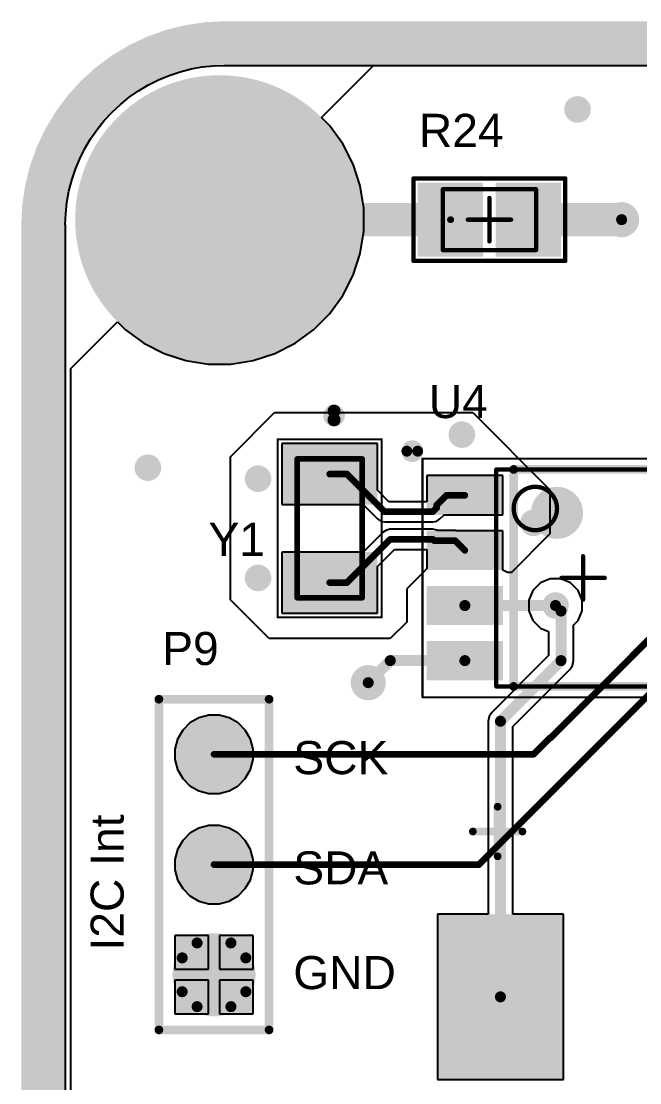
# Model space of a CAD drawing. Header units: millimetres. Extents: x -0.02 to 3.95, y -0.02 to 3.95.
# Drawn here: x -0.02 to 0.542, y 2.992 to 3.955 of the extents above; entities that cross this region are included whole.
import ezdxf

# ---------------------------------------------------------------- set-up
doc = ezdxf.new("R2010")
doc.units = ezdxf.units.MM
doc.header["$MEASUREMENT"] = 0
for name, color, linetype in [('BottomLayer', 5, 'Continuous'), ('BottomOverlay', 54, 'Continuous'), ('BottomPaste', 16, 'Continuous'), ('BottomSolder', 6, 'Continuous'), ('InternalPlane1', 76, 'Continuous'), ('InternalPlane2', 16, 'Continuous'), ('Mechanical13', 56, 'Continuous'), ('Mechanical15', 56, 'Continuous'), ('MultiLayer', 9, 'Continuous'), ('PadHoleLayer', 156, 'Continuous'), ('TopLayer', 1, 'Continuous'), ('TopOverlay', 2, 'Continuous'), ('TopPaste', 8, 'Continuous'), ('TopSolder', 216, 'Continuous'), ('ViaHoleLayer', 16, 'Continuous')]:
    doc.layers.add(name, color=color, linetype=linetype)
doc.styles.add('Arial', font='', dxfattribs={"height": 0.2})
doc.styles.get('Arial').set_extended_font_data('Arial')

# ---------------------------------------------------------------- blocks, each defined once
blk = doc.blocks.new('6_0805_N_44')
at = {"layer": 'TopLayer'}
for points in [[(-0.05905505, -0.02755895), (-0.05905505, 0.02755915), (-0.01181095, 0.02755915), (-0.01181095, -0.02755895)], [(0.01181105, -0.02755895), (0.01181105, 0.02755915), (0.05905515, 0.02755915), (0.05905515, -0.02755895)]]:
    blk.add_hatch(color=1, dxfattribs=at).paths.add_polyline_path(points)
at = {"layer": 'TopPaste'}
for points in [[(-0.05905505, -0.02755895), (-0.05905505, 0.02755915), (-0.01181095, 0.02755915), (-0.01181095, -0.02755895)], [(0.01181105, -0.02755895), (0.01181105, 0.02755915), (0.05905515, 0.02755915), (0.05905515, -0.02755895)]]:
    blk.add_hatch(color=8, dxfattribs=at).paths.add_polyline_path(points)
at = {"layer": 'TopSolder'}
for points in [[(-0.06505505, -0.03355895), (-0.06505505, 0.03355915), (-0.00581095, 0.03355915), (-0.00581095, -0.03355895)], [(0.00581105, -0.03355895), (0.00581105, 0.03355915), (0.06505515, 0.03355915), (0.06505515, -0.03355895)]]:
    blk.add_hatch(color=216, dxfattribs=at).paths.add_polyline_path(points)
at = {"layer": 'Mechanical13', "const_width": 0.003937}
for points in [[(-0.0423228, 0.0275592), (-0.0423228, -0.0275589)], [(0.0423229, 0.0275592), (-0.0423228, 0.0275592)], [(0.0423229, 0.0275592), (0.0423229, -0.0275589)], [(0.0423229, -0.0275589), (-0.0423228, -0.0275589)]]:
    blk.add_lwpolyline(points, dxfattribs=at)
at = {"layer": 'Mechanical13', "const_width": 0.0019685}
for points in [[(-0.043307, 0.0275592, 1), (-0.0413386, 0.0275592, 1)], [(-0.043307, 0.0275592, 1), (-0.0413386, 0.0275592, 1)], [(0.0413387, 0.0275592, 1), (0.0433071, 0.0275592, 1)], [(0.0413387, 0.0275592, 1), (0.0433071, 0.0275592, 1)], [(-0.043307, -0.0275589, 1), (-0.0413386, -0.0275589, 1)], [(-0.043307, -0.0275589, 1), (-0.0413386, -0.0275589, 1)], [(0.0413387, -0.0275589, 1), (0.0433071, -0.0275589, 1)], [(0.0413387, -0.0275589, 1), (0.0433071, -0.0275589, 1)]]:
    blk.add_lwpolyline(points, format="xyb", close=True, dxfattribs=at)
at = {"layer": 'Mechanical15', "const_width": 0.003937}
for points in [[(-0.0688976, 0.0374017), (-0.0688976, -0.0374014)], [(0.0688977, 0.0374017), (-0.0688976, 0.0374017)], [(0.0688977, 0.0374017), (0.0688977, -0.0374014)], [(1e-07, 0.0196852), (1e-07, -0.0196849)], [(0.0196851, 1e-07), (-0.019685, 1e-07)], [(0.0688977, -0.0374014), (-0.0688976, -0.0374014)]]:
    blk.add_lwpolyline(points, dxfattribs=at)
at = {"layer": 'Mechanical15', "const_width": 0.0019685}
for points in [[(-0.0698818, 0.0374017, 1), (-0.0679134, 0.0374017, 1)], [(-0.0698818, 0.0374017, 1), (-0.0679134, 0.0374017, 1)], [(0.0679135, 0.0374017, 1), (0.0698819, 0.0374017, 1)], [(0.0679135, 0.0374017, 1), (0.0698819, 0.0374017, 1)], [(-0.0009841, 0.0196852, 1), (0.0009843, 0.0196852, 1)], [(-0.0206692, 1e-07, 1), (-0.0187008, 1e-07, 1)], [(0.0187009, 1e-07, 1), (0.0206693, 1e-07, 1)], [(-0.0009841, -0.0196849, 1), (0.0009843, -0.0196849, 1)], [(-0.0698818, -0.0374014, 1), (-0.0679134, -0.0374014, 1)], [(-0.0698818, -0.0374014, 1), (-0.0679134, -0.0374014, 1)], [(0.0679135, -0.0374014, 1), (0.0698819, -0.0374014, 1)], [(0.0679135, -0.0374014, 1), (0.0698819, -0.0374014, 1)]]:
    blk.add_lwpolyline(points, format="xyb", close=True, dxfattribs=at)
blk = doc.blocks.new('SMTU2032_LF_B_52')
at = {"layer": 'BottomLayer'}
blk.add_hatch(color=5, dxfattribs=at).paths.add_polyline_path([(1.1062992, 0.06889765), (1.2086614, 0.06889765), (1.2086614, -0.06889765), (1.1062992, -0.06889765)])
at = {"layer": 'BottomPaste'}
blk.add_hatch(color=16, dxfattribs=at).paths.add_polyline_path([(1.1062992, 0.06889765), (1.2086614, 0.06889765), (1.2086614, -0.06889765), (1.1062992, -0.06889765)])
at = {"layer": 'BottomSolder'}
blk.add_hatch(color=6, dxfattribs=at).paths.add_polyline_path([(1.1002992, 0.07489765), (1.2146614, 0.07489765), (1.2146614, -0.07489765), (1.1002992, -0.07489765)])
at = {"layer": 'BottomOverlay', "const_width": 0.007}
for points in [[(1.16, -0.1275), (1.16, -0.1725)], [(1.1825, -0.15), (1.1375, -0.15)]]:
    blk.add_lwpolyline(points, dxfattribs=at)
at = {"layer": 'BottomOverlay', "const_width": 0.0035}
for points in [[(1.15825, -0.1275, 1), (1.16175, -0.1275, 1)], [(1.13575, -0.15, 1), (1.13925, -0.15, 1)], [(1.18075, -0.15, 1), (1.18425, -0.15, 1)], [(1.15825, -0.1725, 1), (1.16175, -0.1725, 1)]]:
    blk.add_lwpolyline(points, format="xyb", close=True, dxfattribs=at)
blk = doc.blocks.new('XTAL_ECS__327_9_34R_TR_59')
at = {"layer": 'TopLayer'}
for points in [[(-0.02755904999999999, -0.03740155), (-0.07086615, -0.03740155), (-0.07086615, 0.03740155), (-0.02755905000000001, 0.03740155)], [(0.07086615, -0.03740155), (0.02755905000000001, -0.03740155), (0.02755904999999999, 0.03740155), (0.07086615, 0.03740155)]]:
    blk.add_hatch(color=1, dxfattribs=at).paths.add_polyline_path(points)
at = {"layer": 'TopPaste'}
for points in [[(-0.02755904999999999, -0.03740155), (-0.07086615, -0.03740155), (-0.07086615, 0.03740155), (-0.02755905000000001, 0.03740155)], [(0.07086615, -0.03740155), (0.02755905000000001, -0.03740155), (0.02755904999999999, 0.03740155), (0.07086615, 0.03740155)]]:
    blk.add_hatch(color=8, dxfattribs=at).paths.add_polyline_path(points)
at = {"layer": 'TopSolder'}
for points in [[(-0.02155904999999999, -0.04340155), (-0.07686615, -0.04340155), (-0.07686615, 0.04340155), (-0.02155905000000001, 0.04340155)], [(0.07686615, -0.04340155), (0.02155905000000001, -0.04340155), (0.02155904999999999, 0.04340155), (0.07686615, 0.04340155)]]:
    blk.add_hatch(color=216, dxfattribs=at).paths.add_polyline_path(points)
at = {"layer": 'Mechanical13', "const_width": 0.005}
for points in [[(-0.0629921, -0.0295276), (-0.0629921, 0.0295276)], [(0.0629921, 0.0295276), (-0.0629921, 0.0295276)], [(0.0629921, -0.0295276), (0.0629921, 0.0295276)], [(0.0629921, -0.0295276), (-0.0629921, -0.0295276)]]:
    blk.add_lwpolyline(points, dxfattribs=at)
at = {"layer": 'Mechanical13'}
for points, const_width in [([(-0.0642421, 0.0295276, 1), (-0.0617421, 0.0295276, 1)], 0.0025), ([(-0.0642421, 0.0295276, 1), (-0.0617421, 0.0295276, 1)], 0.0025), ([(0.0617421, 0.0295276, 1), (0.0642421, 0.0295276, 1)], 0.0025), ([(0.0617421, 0.0295276, 1), (0.0642421, 0.0295276, 1)], 0.0025), ([(-0.0984252, 0.003937, 1), (-0.1062992, 0.003937, 1)], 0.011811), ([(-0.1092519, 0.003937, 1), (-0.1033465, 0.003937, 1)], 0.0059055), ([(-0.1013779, 0.003937, 1), (-0.0954725, 0.003937, 1)], 0.0059055), ([(-0.0642421, -0.0295276, 1), (-0.0617421, -0.0295276, 1)], 0.0025), ([(-0.0642421, -0.0295276, 1), (-0.0617421, -0.0295276, 1)], 0.0025), ([(0.0617421, -0.0295276, 1), (0.0642421, -0.0295276, 1)], 0.0025), ([(0.0617421, -0.0295276, 1), (0.0642421, -0.0295276, 1)], 0.0025)]:
    blk.add_lwpolyline(points, format="xyb", close=True, dxfattribs=dict(at, const_width=const_width))
at = {"layer": 'Mechanical15', "const_width": 0.0019685}
for points in [[(0.0807087, 0.0472441), (-0.0807087, 0.0472441)], [(-0.0807087, -0.0472441), (-0.0807087, 0.0472441)], [(0.0807087, -0.0472441), (0.0807087, 0.0472441)], [(0.0807087, -0.0472441), (-0.0807087, -0.0472441)]]:
    blk.add_lwpolyline(points, dxfattribs=at)
at = {"layer": 'Mechanical15', "const_width": 0.0009842}
for points in [[(-0.0812008, 0.0472441, 1), (-0.0802166, 0.0472441, 1)], [(-0.0812008, 0.0472441, 1), (-0.0802166, 0.0472441, 1)], [(0.0802166, 0.0472441, 1), (0.0812008, 0.0472441, 1)], [(0.0802166, 0.0472441, 1), (0.0812008, 0.0472441, 1)], [(-0.0812008, -0.0472441, 1), (-0.0802166, -0.0472441, 1)], [(-0.0812008, -0.0472441, 1), (-0.0802166, -0.0472441, 1)], [(0.0802166, -0.0472441, 1), (0.0812008, -0.0472441, 1)], [(0.0802166, -0.0472441, 1), (0.0812008, -0.0472441, 1)]]:
    blk.add_lwpolyline(points, format="xyb", close=True, dxfattribs=at)
at = {"layer": 'TopOverlay'}
for points, const_width in [([(-0.0984252, 0.003937, 1), (-0.1062992, 0.003937, 1)], 0.011811), ([(-0.1092519, 0.003937, 1), (-0.1033465, 0.003937, 1)], 0.0059055), ([(-0.1013779, 0.003937, 1), (-0.0954725, 0.003937, 1)], 0.0059055)]:
    blk.add_lwpolyline(points, format="xyb", close=True, dxfattribs=dict(at, const_width=const_width))
blk = doc.blocks.new('DS1338Z_33__63')
at = {"layer": 'TopLayer'}
for points in [[(-0.1358268, 0.063189), (-0.1358268, 0.086811), (-0.0787402, 0.086811), (-0.0787402, 0.063189)], [(0.0787401, 0.063189), (0.0787401, 0.086811), (0.1358267, 0.086811), (0.1358267, 0.063189)], [(-0.1358268, 0.013189), (-0.1358268, 0.036811), (-0.0787402, 0.036811), (-0.0787402, 0.013189)], [(0.0787401, 0.013189), (0.0787401, 0.036811), (0.1358267, 0.036811), (0.1358267, 0.013189)], [(-0.1358268, -0.036811), (-0.1358268, -0.013189), (-0.0787402, -0.013189), (-0.0787402, -0.036811)], [(0.0787401, -0.036811), (0.0787401, -0.013189), (0.1358267, -0.013189), (0.1358267, -0.036811)], [(-0.1358268, -0.086811), (-0.1358268, -0.063189), (-0.0787402, -0.063189), (-0.0787402, -0.086811)], [(0.0787401, -0.086811), (0.0787401, -0.063189), (0.1358267, -0.063189), (0.1358267, -0.086811)]]:
    blk.add_hatch(color=1, dxfattribs=at).paths.add_polyline_path(points)
at = {"layer": 'TopPaste'}
for points in [[(-0.1358268, 0.063189), (-0.1358268, 0.086811), (-0.0787402, 0.086811), (-0.0787402, 0.063189)], [(0.0787401, 0.063189), (0.0787401, 0.086811), (0.1358267, 0.086811), (0.1358267, 0.063189)], [(-0.1358268, 0.013189), (-0.1358268, 0.036811), (-0.0787402, 0.036811), (-0.0787402, 0.013189)], [(0.0787401, 0.013189), (0.0787401, 0.036811), (0.1358267, 0.036811), (0.1358267, 0.013189)], [(-0.1358268, -0.036811), (-0.1358268, -0.013189), (-0.0787402, -0.013189), (-0.0787402, -0.036811)], [(0.0787401, -0.036811), (0.0787401, -0.013189), (0.1358267, -0.013189), (0.1358267, -0.036811)], [(-0.1358268, -0.086811), (-0.1358268, -0.063189), (-0.0787402, -0.063189), (-0.0787402, -0.086811)], [(0.0787401, -0.086811), (0.0787401, -0.063189), (0.1358267, -0.063189), (0.1358267, -0.086811)]]:
    blk.add_hatch(color=8, dxfattribs=at).paths.add_polyline_path(points)
at = {"layer": 'TopSolder'}
for points in [[(-0.1418268, 0.057189), (-0.1418268, 0.092811), (-0.0727402, 0.092811), (-0.0727402, 0.057189)], [(0.0727401, 0.057189), (0.0727401, 0.092811), (0.1418267, 0.092811), (0.1418267, 0.057189)], [(-0.1418268, 0.007189000000000003), (-0.1418268, 0.042811), (-0.0727402, 0.042811), (-0.0727402, 0.007188999999999997)], [(0.0727401, 0.007189000000000003), (0.0727401, 0.042811), (0.1418267, 0.042811), (0.1418267, 0.007188999999999997)], [(-0.1418268, -0.042811), (-0.1418268, -0.007188999999999997), (-0.0727402, -0.007189000000000003), (-0.0727402, -0.042811)], [(0.0727401, -0.042811), (0.0727401, -0.007188999999999997), (0.1418267, -0.007189000000000003), (0.1418267, -0.042811)], [(-0.1418268, -0.092811), (-0.1418268, -0.057189), (-0.0727402, -0.057189), (-0.0727402, -0.092811)], [(0.0727401, -0.092811), (0.0727401, -0.057189), (0.1418267, -0.057189), (0.1418267, -0.092811)]]:
    blk.add_hatch(color=216, dxfattribs=at).paths.add_polyline_path(points)
at = {"layer": 'Mechanical13', "const_width": 0.003937}
for points in [[(-0.0787402, 0.0984252), (0.0787401, 0.0984252)], [(-0.0787402, -0.0984252), (-0.0787402, 0.0984252)], [(0.0787401, -0.0984252), (0.0787401, 0.0984252)], [(-0.0787402, -0.0984252), (0.0787401, -0.0984252)]]:
    blk.add_lwpolyline(points, dxfattribs=at)
at = {"layer": 'Mechanical13'}
for points, const_width in [([(-0.0797244, 0.0984252, 1), (-0.077756, 0.0984252, 1)], 0.0019685), ([(-0.0797244, 0.0984252, 1), (-0.077756, 0.0984252, 1)], 0.0019685), ([(0.0777559, 0.0984252, 1), (0.0797243, 0.0984252, 1)], 0.0019685), ([(0.0777559, 0.0984252, 1), (0.0797243, 0.0984252, 1)], 0.0019685), ([(-0.0236221, 0.0629921, 1), (-0.0629921, 0.0629921, 1)], 0.003937), ([(-0.0639763, 0.0629921, 1), (-0.0620079, 0.0629921, 1)], 0.0019685), ([(-0.0246063, 0.0629921, 1), (-0.0226379, 0.0629921, 1)], 0.0019685), ([(-0.0797244, -0.0984252, 1), (-0.077756, -0.0984252, 1)], 0.0019685), ([(-0.0797244, -0.0984252, 1), (-0.077756, -0.0984252, 1)], 0.0019685), ([(0.0777559, -0.0984252, 1), (0.0797243, -0.0984252, 1)], 0.0019685), ([(0.0777559, -0.0984252, 1), (0.0797243, -0.0984252, 1)], 0.0019685)]:
    blk.add_lwpolyline(points, format="xyb", close=True, dxfattribs=dict(at, const_width=const_width))
at = {"layer": 'Mechanical15'}
for points, const_width in [([(-0.1456693, 0.1082677), (0.1456693, 0.1082677)], 0.0019685), ([(-0.1456693, -0.1082677), (-0.1456693, 0.1082677)], 0.0019685), ([(0.1456693, -0.1082677), (0.1456693, 0.1082677)], 0.0019685), ([(0, -0.019685), (0, 0.019685)], 0.003937), ([(-0.0196851, 0), (0.019685, 0)], 0.003937), ([(-0.1456693, -0.1082677), (0.1456693, -0.1082677)], 0.0019685)]:
    blk.add_lwpolyline(points, dxfattribs=dict(at, const_width=const_width))
for points, const_width in [([(-0.1461614, 0.1082677, 1), (-0.1451772, 0.1082677, 1)], 0.0009842), ([(-0.1461614, 0.1082677, 1), (-0.1451772, 0.1082677, 1)], 0.0009842), ([(0.1451772, 0.1082677, 1), (0.1461614, 0.1082677, 1)], 0.0009842), ([(0.1451772, 0.1082677, 1), (0.1461614, 0.1082677, 1)], 0.0009842), ([(-0.0009842, 0.019685, 1), (0.0009842, 0.019685, 1)], 0.0019685), ([(-0.0206693, 0, 1), (-0.0187009, 0, 1)], 0.0019685), ([(0.0187008, 0, 1), (0.0206692, 0, 1)], 0.0019685), ([(-0.0009842, -0.019685, 1), (0.0009842, -0.019685, 1)], 0.0019685), ([(-0.1461614, -0.1082677, 1), (-0.1451772, -0.1082677, 1)], 0.0009842), ([(-0.1461614, -0.1082677, 1), (-0.1451772, -0.1082677, 1)], 0.0009842), ([(0.1451772, -0.1082677, 1), (0.1461614, -0.1082677, 1)], 0.0009842), ([(0.1451772, -0.1082677, 1), (0.1461614, -0.1082677, 1)], 0.0009842)]:
    blk.add_lwpolyline(points, format="xyb", close=True, dxfattribs=dict(at, const_width=const_width))
at = {"layer": 'TopOverlay'}
for points, const_width in [([(-0.1500787, 0.115, 1), (-0.1599213, 0.115, 1)], 0.0098425), ([(-0.1623819, 0.115, 1), (-0.1574607, 0.115, 1)], 0.0049212), ([(-0.1525393, 0.115, 1), (-0.1476181, 0.115, 1)], 0.0049212), ([(-0.0649607, 0.0984252, 1), (-0.0610237, 0.0984252, 1)], 0.003937), ([(-0.0649607, 0.0984252, 1), (-0.0610237, 0.0984252, 1)], 0.003937), ([(0.0610236, 0.0984252, 1), (0.0649606, 0.0984252, 1)], 0.003937), ([(0.0610236, 0.0984252, 1), (0.0649606, 0.0984252, 1)], 0.003937), ([(-0.0118111, 0.0590551, 1), (-0.0354331, 0.0590551, 1)], 0.023622), ([(-0.0413386, 0.0590551, 1), (-0.0295276, 0.0590551, 1)], 0.011811), ([(-0.0177166, 0.0590551, 1), (-0.0059056, 0.0590551, 1)], 0.011811), ([(-0.0649607, -0.0984252, 1), (-0.0610237, -0.0984252, 1)], 0.003937), ([(-0.0649607, -0.0984252, 1), (-0.0610237, -0.0984252, 1)], 0.003937), ([(0.0610236, -0.0984252, 1), (0.0649606, -0.0984252, 1)], 0.003937), ([(0.0610236, -0.0984252, 1), (0.0649606, -0.0984252, 1)], 0.003937)]:
    blk.add_lwpolyline(points, format="xyb", close=True, dxfattribs=dict(at, const_width=const_width))
at = {"layer": 'TopOverlay', "const_width": 0.007874}
for points in [[(-0.0629922, 0.0984252), (0.0629921, 0.0984252)], [(-0.0629922, -0.0984252), (-0.0629922, 0.0984252)], [(0.0629921, -0.0984252), (0.0629921, 0.0984252)], [(-0.0629922, -0.0984252), (0.0629921, -0.0984252)]]:
    blk.add_lwpolyline(points, dxfattribs=at)
blk = doc.blocks.new('HDR1X3_81')
at = {"layer": 'BottomLayer'}
blk.add_hatch(color=5, dxfattribs=at).paths.add_polyline_path([(-0.02952755, 0.02952755), (0.02952755, 0.02952755), (0.02952755, -0.02952755), (-0.02952755, -0.02952755)])
h = blk.add_hatch(color=5, dxfattribs=at)
edge = h.paths.add_edge_path()
edge.add_arc((0.1, 0), 0.0295275, 0, 360)
h = blk.add_hatch(color=5, dxfattribs=at)
edge = h.paths.add_edge_path()
edge.add_arc((0.2, 0), 0.0295275, 0, 360)
at = {"layer": 'BottomSolder'}
blk.add_hatch(color=6, dxfattribs=at).paths.add_polyline_path([(-0.03552755, 0.03552755), (0.03552755, 0.03552755), (0.03552755, -0.03552755), (-0.03552755, -0.03552755)])
h = blk.add_hatch(color=6, dxfattribs=at)
edge = h.paths.add_edge_path()
edge.add_arc((0.1, 0), 0.0355275, 0, 360)
h = blk.add_hatch(color=6, dxfattribs=at)
edge = h.paths.add_edge_path()
edge.add_arc((0.2, 0), 0.0355275, 0, 360)
at = {"layer": 'InternalPlane1'}
h = blk.add_hatch(color=76, dxfattribs=at)
edge = h.paths.add_edge_path()
edge.add_arc((0.1, 0), 0.0237165, 0, 360)
h = blk.add_hatch(color=76, dxfattribs=at)
edge = h.paths.add_edge_path()
edge.add_arc((0.2, 0), 0.0237165, 0, 360)
at = {"layer": 'InternalPlane2'}
h = blk.add_hatch(color=16, dxfattribs=at)
edge = h.paths.add_edge_path()
edge.add_arc((0, 0), 0.0237165, 0, 360)
h = blk.add_hatch(color=16, dxfattribs=at)
edge = h.paths.add_edge_path()
edge.add_arc((0.1, 0), 0.0237165, 0, 360)
h = blk.add_hatch(color=16, dxfattribs=at)
edge = h.paths.add_edge_path()
edge.add_arc((0.2, 0), 0.0237165, 0, 360)
at = {"layer": 'MultiLayer'}
blk.add_hatch(color=9, dxfattribs=at).paths.add_polyline_path([(-0.02952755, 0.02952755), (0.02952755, 0.02952755), (0.02952755, -0.02952755), (-0.02952755, -0.02952755)])
h = blk.add_hatch(color=9, dxfattribs=at)
edge = h.paths.add_edge_path()
edge.add_arc((0.1, 0), 0.0295275, 0, 360)
h = blk.add_hatch(color=9, dxfattribs=at)
edge = h.paths.add_edge_path()
edge.add_arc((0.2, 0), 0.0295275, 0, 360)
at = {"layer": 'PadHoleLayer'}
h = blk.add_hatch(color=156, dxfattribs=at)
edge = h.paths.add_edge_path()
edge.add_arc((0, 0), 0.0177165, 0, 360)
h = blk.add_hatch(color=156, dxfattribs=at)
edge = h.paths.add_edge_path()
edge.add_arc((0.1, 0), 0.0177165, 0, 360)
h = blk.add_hatch(color=156, dxfattribs=at)
edge = h.paths.add_edge_path()
edge.add_arc((0.2, 0), 0.0177165, 0, 360)
at = {"layer": 'TopLayer'}
blk.add_hatch(color=1, dxfattribs=at).paths.add_polyline_path([(-0.02952755, 0.02952755), (0.02952755, 0.02952755), (0.02952755, -0.02952755), (-0.02952755, -0.02952755)])
h = blk.add_hatch(color=1, dxfattribs=at)
edge = h.paths.add_edge_path()
edge.add_arc((0.1, 0), 0.0295275, 0, 360)
h = blk.add_hatch(color=1, dxfattribs=at)
edge = h.paths.add_edge_path()
edge.add_arc((0.2, 0), 0.0295275, 0, 360)
at = {"layer": 'TopSolder'}
blk.add_hatch(color=216, dxfattribs=at).paths.add_polyline_path([(-0.03552755, 0.03552755), (0.03552755, 0.03552755), (0.03552755, -0.03552755), (-0.03552755, -0.03552755)])
h = blk.add_hatch(color=216, dxfattribs=at)
edge = h.paths.add_edge_path()
edge.add_arc((0.1, 0), 0.0355275, 0, 360)
h = blk.add_hatch(color=216, dxfattribs=at)
edge = h.paths.add_edge_path()
edge.add_arc((0.2, 0), 0.0355275, 0, 360)
at = {"layer": 'InternalPlane1', "const_width": 0.01}
for points in [[(-0.0153595, 0.028887, -0.2493280028431808), (0.0153595, 0.028887)], [(-0.028887, -0.0153595, -0.2493280028431807), (-0.028887, 0.0153595)], [(0.028887, 0.0153595, -0.2493280028431806), (0.028887, -0.0153595)], [(0.0153595, -0.028887, -0.2493280028431806), (-0.0153595, -0.028887)]]:
    blk.add_lwpolyline(points, format="xyb", dxfattribs=at)
at = {"layer": 'InternalPlane1', "const_width": 0.005}
for points in [[(-0.0178595, 0.028887, 1), (-0.0128595, 0.028887, 1)], [(0.0128595, 0.028887, 1), (0.0178595, 0.028887, 1)], [(-0.031387, 0.0153595, 1), (-0.026387, 0.0153595, 1)], [(0.026387, 0.0153595, 1), (0.031387, 0.0153595, 1)], [(-0.031387, -0.0153595, 1), (-0.026387, -0.0153595, 1)], [(0.026387, -0.0153595, 1), (0.031387, -0.0153595, 1)], [(-0.0178595, -0.028887, 1), (-0.0128595, -0.028887, 1)], [(0.0128595, -0.028887, 1), (0.0178595, -0.028887, 1)]]:
    blk.add_lwpolyline(points, format="xyb", close=True, dxfattribs=at)
at = {"layer": 'TopOverlay', "const_width": 0.007874}
for points in [[(-0.05, 0.05), (0.25, 0.05)], [(-0.05, 0.05), (-0.05, -0.05)], [(0.25, 0.05), (0.25, -0.05)], [(-0.05, -0.05), (0.25, -0.05)]]:
    blk.add_lwpolyline(points, dxfattribs=at)
at = {"layer": 'TopOverlay', "const_width": 0.003937}
for points in [[(-0.0519685, 0.05, 1), (-0.0480315, 0.05, 1)], [(-0.0519685, 0.05, 1), (-0.0480315, 0.05, 1)], [(0.2480315, 0.05, 1), (0.2519685, 0.05, 1)], [(0.2480315, 0.05, 1), (0.2519685, 0.05, 1)], [(-0.0519685, -0.05, 1), (-0.0480315, -0.05, 1)], [(-0.0519685, -0.05, 1), (-0.0480315, -0.05, 1)], [(0.2480315, -0.05, 1), (0.2519685, -0.05, 1)], [(0.2480315, -0.05, 1), (0.2519685, -0.05, 1)]]:
    blk.add_lwpolyline(points, format="xyb", close=True, dxfattribs=at)

msp = doc.modelspace()

# ---------------------------------------------------------------- hatches: boundary and pattern name
at = {"layer": 'BottomLayer'}
h = msp.add_hatch(color=5, dxfattribs=at)
edge = h.paths.add_edge_path()
edge.add_arc((0.16, 3.775), 0.125, 0, 360)
h = msp.add_hatch(color=5, dxfattribs=at)
edge = h.paths.add_edge_path()
edge.add_arc((0.485, 3.875), 0.0121025, 0, 360)
h = msp.add_hatch(color=5, dxfattribs=at)
edge = h.paths.add_edge_path()
edge.add_arc((0.525, 3.775), 0.016, 0, 360)
h = msp.add_hatch(color=5, dxfattribs=at)
edge = h.paths.add_edge_path()
edge.add_arc((0.38, 3.58), 0.0121025, 0, 360)
h = msp.add_hatch(color=5, dxfattribs=at)
edge = h.paths.add_edge_path()
edge.add_arc((0.095, 3.55), 0.0121025, 0, 360)
h = msp.add_hatch(color=5, dxfattribs=at)
edge = h.paths.add_edge_path()
edge.add_arc((0.195, 3.54), 0.0121025, 0, 360)
h = msp.add_hatch(color=5, dxfattribs=at)
edge = h.paths.add_edge_path()
edge.add_arc((0.445, 3.5), 0.0121025, 0, 360)
h = msp.add_hatch(color=5, dxfattribs=at)
edge = h.paths.add_edge_path()
edge.add_arc((0.195, 3.45), 0.0121025, 0, 360)
h = msp.add_hatch(color=5, dxfattribs=at)
edge = h.paths.add_edge_path()
edge.add_arc((0.465, 3.425), 0.0121025, 0, 360)
h = msp.add_hatch(color=5, dxfattribs=at)
edge = h.paths.add_edge_path()
edge.add_arc((0.295, 3.355), 0.016, 0, 360)
at = {"layer": 'BottomSolder'}
h = msp.add_hatch(color=6, dxfattribs=at)
edge = h.paths.add_edge_path()
edge.add_arc((0.16, 3.775), 0.131, 0, 360)
at = {"layer": 'InternalPlane1'}
h = msp.add_hatch(color=76, dxfattribs=at)
edge = h.paths.add_edge_path()
edge.add_arc((0.16, 3.775), 0.0685, 0, 360)
h = msp.add_hatch(color=76, dxfattribs=at)
edge = h.paths.add_edge_path()
edge.add_arc((0.465, 3.425), 0.0121023, 0, 360)
at = {"layer": 'InternalPlane2'}
h = msp.add_hatch(color=16, dxfattribs=at)
edge = h.paths.add_edge_path()
edge.add_arc((0.485, 3.875), 0.0121023, 0, 360)
h = msp.add_hatch(color=16, dxfattribs=at)
edge = h.paths.add_edge_path()
edge.add_arc((0.16, 3.775), 0.0685, 0, 360)
h = msp.add_hatch(color=16, dxfattribs=at)
edge = h.paths.add_edge_path()
edge.add_arc((0.525, 3.775), 0.0158425, 0, 360)
h = msp.add_hatch(color=16, dxfattribs=at)
edge = h.paths.add_edge_path()
edge.add_arc((0.38, 3.58), 0.0121023, 0, 360)
h = msp.add_hatch(color=16, dxfattribs=at)
edge = h.paths.add_edge_path()
edge.add_arc((0.095, 3.55), 0.0121023, 0, 360)
h = msp.add_hatch(color=16, dxfattribs=at)
edge = h.paths.add_edge_path()
edge.add_arc((0.195, 3.54), 0.0121023, 0, 360)
h = msp.add_hatch(color=16, dxfattribs=at)
edge = h.paths.add_edge_path()
edge.add_arc((0.445, 3.5), 0.0121023, 0, 360)
h = msp.add_hatch(color=16, dxfattribs=at)
edge = h.paths.add_edge_path()
edge.add_arc((0.195, 3.45), 0.0121023, 0, 360)
h = msp.add_hatch(color=16, dxfattribs=at)
edge = h.paths.add_edge_path()
edge.add_arc((0.465, 3.425), 0.0121023, 0, 360)
h = msp.add_hatch(color=16, dxfattribs=at)
edge = h.paths.add_edge_path()
edge.add_arc((0.295, 3.355), 0.0158425, 0, 360)
at = {"layer": 'MultiLayer'}
h = msp.add_hatch(color=9, dxfattribs=at)
edge = h.paths.add_edge_path()
edge.add_arc((0.16, 3.775), 0.125, 0, 360)
at = {"layer": 'PadHoleLayer'}
h = msp.add_hatch(color=156, dxfattribs=at)
edge = h.paths.add_edge_path()
edge.add_arc((0.16, 3.775), 0.0625, 0, 360)
at = {"layer": 'TopLayer'}
h = msp.add_hatch(color=1, dxfattribs=at)
edge = h.paths.add_edge_path()
edge.add_arc((0.16, 3.775), 0.125, 0, 360)
h = msp.add_hatch(color=1, dxfattribs=at)
edge = h.paths.add_edge_path()
edge.add_arc((0.485, 3.875), 0.0121025, 0, 360)
h = msp.add_hatch(color=1, dxfattribs=at)
edge = h.paths.add_edge_path()
edge.add_arc((0.525, 3.775), 0.016, 0, 360)
h = msp.add_hatch(color=1, dxfattribs=at)
edge = h.paths.add_edge_path()
edge.add_arc((0.38, 3.58), 0.0121025, 0, 360)
h = msp.add_hatch(color=1, dxfattribs=at)
edge = h.paths.add_edge_path()
edge.add_arc((0.095, 3.55), 0.0121025, 0, 360)
h = msp.add_hatch(color=1, dxfattribs=at)
edge = h.paths.add_edge_path()
edge.add_arc((0.195, 3.54), 0.0121025, 0, 360)
h = msp.add_hatch(color=1, dxfattribs=at)
edge = h.paths.add_edge_path()
edge.add_arc((0.445, 3.5), 0.0121025, 0, 360)
h = msp.add_hatch(color=1, dxfattribs=at)
edge = h.paths.add_edge_path()
edge.add_arc((0.195, 3.45), 0.0121025, 0, 360)
h = msp.add_hatch(color=1, dxfattribs=at)
edge = h.paths.add_edge_path()
edge.add_arc((0.465, 3.425), 0.0121025, 0, 360)
h = msp.add_hatch(color=1, dxfattribs=at)
edge = h.paths.add_edge_path()
edge.add_arc((0.295, 3.355), 0.016, 0, 360)
at = {"layer": 'TopSolder'}
h = msp.add_hatch(color=216, dxfattribs=at)
edge = h.paths.add_edge_path()
edge.add_arc((0.16, 3.775), 0.131, 0, 360)
at = {"layer": 'ViaHoleLayer'}
h = msp.add_hatch(color=16, dxfattribs=at)
edge = h.paths.add_edge_path()
edge.add_arc((0.485, 3.875), 0.0061023, 0, 360)
h = msp.add_hatch(color=16, dxfattribs=at)
edge = h.paths.add_edge_path()
edge.add_arc((0.525, 3.775), 0.0098425, 0, 360)
h = msp.add_hatch(color=16, dxfattribs=at)
edge = h.paths.add_edge_path()
edge.add_arc((0.38, 3.58), 0.0061023, 0, 360)
h = msp.add_hatch(color=16, dxfattribs=at)
edge = h.paths.add_edge_path()
edge.add_arc((0.095, 3.55), 0.0061023, 0, 360)
h = msp.add_hatch(color=16, dxfattribs=at)
edge = h.paths.add_edge_path()
edge.add_arc((0.195, 3.54), 0.0061023, 0, 360)
h = msp.add_hatch(color=16, dxfattribs=at)
edge = h.paths.add_edge_path()
edge.add_arc((0.445, 3.5), 0.0061023, 0, 360)
h = msp.add_hatch(color=16, dxfattribs=at)
edge = h.paths.add_edge_path()
edge.add_arc((0.195, 3.45), 0.0061023, 0, 360)
h = msp.add_hatch(color=16, dxfattribs=at)
edge = h.paths.add_edge_path()
edge.add_arc((0.465, 3.425), 0.0061023, 0, 360)
h = msp.add_hatch(color=16, dxfattribs=at)
edge = h.paths.add_edge_path()
edge.add_arc((0.295, 3.355), 0.0098425, 0, 360)

# ---------------------------------------------------------------- linework, layer by layer
at = {"layer": 'BottomLayer'}
for p, q in [((0.252631, 3.867631), (0.3, 3.915)), ((0.3, 3.915), (3.6401464, 3.9148534)), ((0.2599212, 3.8603408), (0.252631, 3.867631)), ((0.2720413, 3.843659), (0.2599212, 3.8603408)), ((0.2814025, 3.8252866), (0.2720413, 3.843659)), ((0.2877744, 3.8056759), (0.2814025, 3.8252866)), ((0.291, 3.7853099), (0.2877744, 3.8056759)), ((0.291, 3.7646901), (0.291, 3.7853099)), ((0.2877744, 3.7443241), (0.291, 3.7646901)), ((0.2814025, 3.7247134), (0.2877744, 3.7443241)), ((0.2720413, 3.706341), (0.2814025, 3.7247134)), ((0.2599212, 3.6896592), (0.2720413, 3.706341)), ((0.2453408, 3.6750788), (0.2599212, 3.6896592)), ((0.025, 3.64), (0.067369, 3.682369)), ((0.067369, 3.682369), (0.0746592, 3.6750788)), ((0.0746592, 3.6750788), (0.091341, 3.6629587)), ((0.228659, 3.6629587), (0.2453408, 3.6750788)), ((0.091341, 3.6629587), (0.1097134, 3.6535975)), ((0.2102866, 3.6535975), (0.228659, 3.6629587)), ((0.1097134, 3.6535975), (0.1293241, 3.6472256)), ((0.1906759, 3.6472256), (0.2102866, 3.6535975)), ((0.025, 0.295), (0.025, 3.64)), ((0.1293241, 3.6472256), (0.1496901, 3.644)), ((0.1496901, 3.644), (0.1703099, 3.644)), ((0.1703099, 3.644), (0.1906759, 3.6472256)), ((0.4602057, 3.4491025), (0.451347, 3.4454331)), ((0.4697943, 3.4491025), (0.4602057, 3.4491025)), ((0.478653, 3.4454331), (0.4697943, 3.4491025)), ((0.4445669, 3.438653), (0.4408975, 3.4297943)), ((0.451347, 3.4454331), (0.4445669, 3.438653)), ((0.4854331, 3.438653), (0.478653, 3.4454331)), ((0.4891025, 3.4297943), (0.4854331, 3.438653)), ((0.4408975, 3.4297943), (0.4408975, 3.4202057)), ((0.4891025, 3.4202057), (0.4891025, 3.4297943)), ((0.4408975, 3.4202057), (0.4445669, 3.411347)), ((0.4854331, 3.411347), (0.4891025, 3.4202057)), ((0.4445669, 3.411347), (0.451347, 3.4045669)), ((0.4812155, 3.4071294), (0.4854331, 3.411347)), ((0.451347, 3.4045669), (0.4587845, 3.4014862)), ((0.4587845, 3.4014862), (0.4587845, 3.3796456)), ((0.4812155, 3.375), (0.4812155, 3.4071294)), ((0.4587845, 3.3796456), (0.4070694, 3.3279306)), ((0.4779306, 3.3670694), (0.4803618, 3.370708)), ((0.4803618, 3.370708), (0.4812155, 3.375)), ((0.4262155, 3.3153543), (0.4779303, 3.3670692)), ((0.4779303, 3.3670692), (0.4779306, 3.3670694)), ((0.1412869, 3.3231064), (0.1331856, 3.3184291)), ((0.1503227, 3.3255275), (0.1412869, 3.3231064)), ((0.1596773, 3.3255275), (0.1503227, 3.3255275)), ((0.1687131, 3.3231064), (0.1596773, 3.3255275)), ((0.1768144, 3.3184291), (0.1687131, 3.3231064)), ((0.4046382, 3.324292), (0.4037844, 3.32)), ((0.4070694, 3.3279306), (0.4046382, 3.324292)), ((0.1331856, 3.3184291), (0.1265709, 3.3118144)), ((0.1834291, 3.3118144), (0.1768144, 3.3184291)), ((0.4037844, 3.32), (0.4037845, 3.3199995)), ((0.4037845, 3.3199995), (0.4037845, 3.1448976)), ((0.4262155, 3.1448976), (0.4262155, 3.3153543)), ((0.1218936, 3.3037131), (0.1194725, 3.2946773)), ((0.1265709, 3.3118144), (0.1218936, 3.3037131)), ((0.1881064, 3.3037131), (0.1834291, 3.3118144)), ((0.1905275, 3.2946773), (0.1881064, 3.3037131)), ((0.1194725, 3.2946773), (0.1194725, 3.2853227)), ((0.1905275, 3.2853227), (0.1905275, 3.2946773)), ((0.1194725, 3.2853227), (0.1218936, 3.2762869)), ((0.1881064, 3.2762869), (0.1905275, 3.2853227)), ((0.1218936, 3.2762869), (0.1265709, 3.2681856)), ((0.1834291, 3.2681856), (0.1881064, 3.2762869)), ((0.1265709, 3.2681856), (0.1331856, 3.2615709)), ((0.1768144, 3.2615709), (0.1834291, 3.2681856)), ((0.1331856, 3.2615709), (0.1412869, 3.2568936)), ((0.1412869, 3.2568936), (0.1503227, 3.2544725)), ((0.1596773, 3.2544725), (0.1687131, 3.2568936)), ((0.1687131, 3.2568936), (0.1768144, 3.2615709)), ((0.1503227, 3.2544725), (0.1596773, 3.2544725)), ((0.1331856, 3.2184291), (0.1265709, 3.2118144)), ((0.1412869, 3.2231064), (0.1331856, 3.2184291)), ((0.1503227, 3.2255275), (0.1412869, 3.2231064)), ((0.1596773, 3.2255275), (0.1503227, 3.2255275)), ((0.1687131, 3.2231064), (0.1596773, 3.2255275)), ((0.1768144, 3.2184291), (0.1687131, 3.2231064)), ((0.1834291, 3.2118144), (0.1768144, 3.2184291)), ((0.1265709, 3.2118144), (0.1218936, 3.2037131)), ((0.1881064, 3.2037131), (0.1834291, 3.2118144)), ((0.1218936, 3.2037131), (0.1194725, 3.1946773)), ((0.1905275, 3.1946773), (0.1881064, 3.2037131)), ((0.1194725, 3.1946773), (0.1194725, 3.1853227)), ((0.1905275, 3.1853227), (0.1905275, 3.1946773)), ((0.1194725, 3.1853227), (0.1218936, 3.1762869)), ((0.1881064, 3.1762869), (0.1905275, 3.1853227)), ((0.1218936, 3.1762869), (0.1265709, 3.1681856)), ((0.1265709, 3.1681856), (0.1331856, 3.1615709)), ((0.1768144, 3.1615709), (0.1834291, 3.1681856)), ((0.1834291, 3.1681856), (0.1881064, 3.1762869)), ((0.1331856, 3.1615709), (0.1412869, 3.1568936)), ((0.1687131, 3.1568936), (0.1768144, 3.1615709)), ((0.1412869, 3.1568936), (0.1503227, 3.1544725)), ((0.1503227, 3.1544725), (0.1596773, 3.1544725)), ((0.1596773, 3.1544725), (0.1687131, 3.1568936)), ((0.4037845, 3.1448976), (0.3578189, 3.1448976)), ((0.3578189, 3.1448976), (0.3578189, 2.9951024)), ((0.4721811, 3.1448976), (0.4262155, 3.1448976)), ((0.4721811, 2.9951024), (0.4721811, 3.1448976)), ((0.15, 3.1255275), (0.1194725, 3.1255275)), ((0.1194725, 3.1255275), (0.1194725, 3.095)), ((0.15, 3.095), (0.15, 3.1255275)), ((0.1905275, 3.1255275), (0.16, 3.1255275)), ((0.16, 3.1255275), (0.16, 3.095)), ((0.1905275, 3.095), (0.1905275, 3.1255275)), ((0.1194725, 3.095), (0.15, 3.095)), ((0.16, 3.095), (0.1905275, 3.095)), ((0.15, 3.085), (0.1194725, 3.085)), ((0.1194725, 3.085), (0.1194725, 3.0544725)), ((0.15, 3.0544725), (0.15, 3.085)), ((0.1905275, 3.085), (0.16, 3.085)), ((0.16, 3.085), (0.16, 3.0544725)), ((0.1905275, 3.0544725), (0.1905275, 3.085)), ((0.1194725, 3.0544725), (0.15, 3.0544725)), ((0.16, 3.0544725), (0.1905275, 3.0544725)), ((0.3578189, 2.9951024), (0.4721811, 2.9951024))]:
    msp.add_line(p, q, dxfattribs=at)
at = {"layer": 'BottomLayer', "const_width": 0.01}
for points in [[(0.465, 3.425), (0.47, 3.42)], [(0.47, 3.375), (0.47, 3.42)], [(0.415, 3.32), (0.47, 3.375)], [(0.415, 3.07), (0.415, 3.32)]]:
    msp.add_lwpolyline(points, dxfattribs=at)
at = {"layer": 'BottomLayer', "const_width": 0.005}
for points in [[(0.4625, 3.425, 1), (0.4675, 3.425, 1)], [(0.4675, 3.42, 1), (0.4725, 3.42, 1)], [(0.4675, 3.42, 1), (0.4725, 3.42, 1)], [(0.4675, 3.375, 1), (0.4725, 3.375, 1)], [(0.4675, 3.375, 1), (0.4725, 3.375, 1)], [(0.4125, 3.32, 1), (0.4175, 3.32, 1)], [(0.4125, 3.32, 1), (0.4175, 3.32, 1)], [(0.4125, 3.07, 1), (0.4175, 3.07, 1)]]:
    msp.add_lwpolyline(points, format="xyb", close=True, dxfattribs=at)
at = {"layer": 'InternalPlane1'}
for p, q in [((0.1241511, 3.9091189), (0.1341798, 3.9116786)), ((0.1341798, 3.9116786), (0.1443655, 3.9135163)), ((0.1443655, 3.9135163), (0.1546564, 3.9146227)), ((0.1546564, 3.9146227), (0.1643354, 3.9149684)), ((0.1643354, 3.9149684), (0.165, 3.9149029)), ((0.165, 3.9149029), (3.7753604, 3.9149029)), ((0.0955128, 3.8972565), (0.1047682, 3.9018895)), ((0.1047682, 3.9018895), (0.1143305, 3.9058503)), ((0.1143305, 3.9058503), (0.1241511, 3.9091189)), ((0.0781096, 3.8860722), (0.0866115, 3.8919751)), ((0.0866115, 3.8919751), (0.0955128, 3.8972565)), ((0.0700505, 3.8795778), (0.0781096, 3.8860722)), ((0.0554224, 3.8649497), (0.0624752, 3.872525)), ((0.0624752, 3.872525), (0.0700505, 3.8795778)), ((0.048928, 3.8568906), (0.0554224, 3.8649497)), ((0.0430251, 3.8483887), (0.048928, 3.8568906)), ((0.0377437, 3.8394874), (0.0430251, 3.8483887)), ((0.0331107, 3.830232), (0.0377437, 3.8394874)), ((0.0291499, 3.8206697), (0.0331107, 3.830232)), ((0.0258813, 3.8108491), (0.0291499, 3.8206697)), ((0.0233216, 3.8008204), (0.0258813, 3.8108491)), ((0.0214839, 3.7906347), (0.0233216, 3.8008204)), ((0.0203775, 3.7803438), (0.0214839, 3.7906347)), ((0.0200318, 3.7706648), (0.0203775, 3.7803438)), ((0.0200973, 3.7700002), (0.0200318, 3.7706648)), ((0.0200966, 0.163386), (0.0200973, 3.7700002))]:
    msp.add_line(p, q, dxfattribs=at)
at = {"layer": 'InternalPlane1', "const_width": 0.04}
msp.add_lwpolyline([(5e-07, 3.7700002, -0.4142135623730951), (0.165, 3.9349997)], format="xyb", dxfattribs=at)
for points in [[(0.165, 3.9349997), (3.7753604, 3.9349997)], [(-2e-07, 0.163386), (5e-07, 3.7700002)]]:
    msp.add_lwpolyline(points, dxfattribs=at)
at = {"layer": 'InternalPlane1', "const_width": 0.02}
for points in [[(0.155, 3.9349997, 1), (0.175, 3.9349997, 1)], [(0.155, 3.9349997, 1), (0.175, 3.9349997, 1)], [(-0.0099995, 3.7700002, 1), (0.0100005, 3.7700002, 1)], [(-0.0099995, 3.7700002, 1), (0.0100005, 3.7700002, 1)]]:
    msp.add_lwpolyline(points, format="xyb", close=True, dxfattribs=at)
at = {"layer": 'InternalPlane2'}
for p, q in [((0.1241511, 3.9091189), (0.1341798, 3.9116786)), ((0.1341798, 3.9116786), (0.1443655, 3.9135163)), ((0.1443655, 3.9135163), (0.1546564, 3.9146227)), ((0.1546564, 3.9146227), (0.1643354, 3.9149684)), ((0.1643354, 3.9149684), (0.165, 3.9149029)), ((0.165, 3.9149029), (1.8849137, 3.9149029)), ((0.0955128, 3.8972565), (0.1047682, 3.9018895)), ((0.1047682, 3.9018895), (0.1143305, 3.9058503)), ((0.1143305, 3.9058503), (0.1241511, 3.9091189)), ((0.0781096, 3.8860722), (0.0866115, 3.8919751)), ((0.0866115, 3.8919751), (0.0955128, 3.8972565)), ((0.0700505, 3.8795778), (0.0781096, 3.8860722)), ((0.0554224, 3.8649497), (0.0624752, 3.872525)), ((0.0624752, 3.872525), (0.0700505, 3.8795778)), ((0.048928, 3.8568906), (0.0554224, 3.8649497)), ((0.0430251, 3.8483887), (0.048928, 3.8568906)), ((0.0377437, 3.8394874), (0.0430251, 3.8483887)), ((0.0331107, 3.830232), (0.0377437, 3.8394874)), ((0.0291499, 3.8206697), (0.0331107, 3.830232)), ((0.0258813, 3.8108491), (0.0291499, 3.8206697)), ((0.0233216, 3.8008204), (0.0258813, 3.8108491)), ((0.0214839, 3.7906347), (0.0233216, 3.8008204)), ((0.0203775, 3.7803438), (0.0214839, 3.7906347)), ((0.0200318, 3.7706648), (0.0203775, 3.7803438)), ((0.0200973, 3.7700002), (0.0200318, 3.7706648)), ((0.0200968, 1.0700863), (0.0200973, 3.7700002))]:
    msp.add_line(p, q, dxfattribs=at)
at = {"layer": 'InternalPlane2', "const_width": 0.04}
msp.add_lwpolyline([(5e-07, 3.7700002, -0.4142135623730951), (0.165, 3.9349997)], format="xyb", dxfattribs=at)
for points in [[(0.165, 3.9349997), (3.7753604, 3.9349997)], [(-2e-07, 0.163386), (5e-07, 3.7700002)]]:
    msp.add_lwpolyline(points, dxfattribs=at)
at = {"layer": 'InternalPlane2', "const_width": 0.02}
for points in [[(0.155, 3.9349997, 1), (0.175, 3.9349997, 1)], [(0.155, 3.9349997, 1), (0.175, 3.9349997, 1)], [(-0.0099995, 3.7700002, 1), (0.0100005, 3.7700002, 1)], [(-0.0099995, 3.7700002, 1), (0.0100005, 3.7700002, 1)]]:
    msp.add_lwpolyline(points, format="xyb", close=True, dxfattribs=at)
at = {"layer": 'TopLayer'}
for p, q in [((0.17, 3.56), (0.21, 3.6)), ((0.21, 3.6), (0.39, 3.6)), ((0.39, 3.6), (0.46, 3.53)), ((0.3034015, 3.5718661), (0.2165985, 3.5718661)), ((0.2165985, 3.5718661), (0.2165985, 3.5165591)), ((0.3034015, 3.5295363), (0.3034015, 3.5718661)), ((0.17, 3.43), (0.17, 3.56)), ((0.4172598, 3.542811), (0.3481732, 3.542811)), ((0.3481732, 3.542811), (0.3481732, 3.5191763)), ((0.4172598, 3.507189), (0.4172598, 3.542811)), ((0.3137615, 3.5191763), (0.3034015, 3.5295363)), ((0.46, 3.53), (0.46, 3.49)), ((0.2165985, 3.5165591), (0.2904243, 3.5165591)), ((0.2904243, 3.5165591), (0.303472, 3.5035114)), ((0.3481732, 3.5191763), (0.3137615, 3.5191763)), ((0.360147, 3.5035114), (0.3636618, 3.5070262)), ((0.3636618, 3.5070262), (0.3637706, 3.507189)), ((0.3637706, 3.507189), (0.4172598, 3.507189)), ((0.303472, 3.5035114), (0.306449, 3.5015222)), ((0.306449, 3.5015222), (0.3099606, 3.5008237)), ((0.3099606, 3.5008237), (0.3536584, 3.5008237)), ((0.3536584, 3.5008237), (0.35717, 3.5015222)), ((0.35717, 3.5015222), (0.360147, 3.5035114)), ((0.308472, 3.4914886), (0.2904243, 3.4734409)), ((0.311449, 3.4934778), (0.308472, 3.4914886)), ((0.3149606, 3.4941763), (0.311449, 3.4934778)), ((0.3536584, 3.4941763), (0.3149606, 3.4941763)), ((0.35717, 3.4934778), (0.3536584, 3.4941763)), ((0.3579041, 3.4929873), (0.35717, 3.4934778)), ((0.3739055, 3.4929873), (0.3579041, 3.4929873)), ((0.3747918, 3.492811), (0.3739055, 3.4929873)), ((0.4172598, 3.492811), (0.3747918, 3.492811)), ((0.4172598, 3.4600001), (0.4172598, 3.492811)), ((0.46, 3.49), (0.425, 3.455)), ((0.2904243, 3.4734409), (0.2165985, 3.4734409)), ((0.2165985, 3.4734409), (0.2165985, 3.4181339)), ((0.3034015, 3.4604637), (0.3187615, 3.4758237)), ((0.3187615, 3.4758237), (0.3481732, 3.4758237)), ((0.3481732, 3.4758237), (0.3481731, 3.4586856)), ((0.3034015, 3.4181339), (0.3034015, 3.4604637)), ((0.3481731, 3.4586856), (0.3449999, 3.4550001)), ((0.4172599, 3.4571891), (0.4172598, 3.4600001)), ((0.4213531, 3.455), (0.4172599, 3.4571891)), ((0.3443494, 3.4543494), (0.33, 3.44)), ((0.3449999, 3.4550001), (0.3443494, 3.4543494)), ((0.425, 3.455), (0.4213531, 3.455)), ((0.33, 3.44), (0.33, 3.41)), ((0.205, 3.395), (0.17, 3.43)), ((0.2165985, 3.4181339), (0.3034015, 3.4181339)), ((0.33, 3.41), (0.315, 3.395)), ((0.315, 3.395), (0.205, 3.395))]:
    msp.add_line(p, q, dxfattribs=at)
for points, const_width in [([(0.16, 3.775), (0.1600001, 3.7749999)], 0.03), ([(0.1600001, 3.7749999), (0.3695669, 3.7749999)], 0.03), ([(0.440433, 3.7749999), (0.5249999, 3.7749999)], 0.03), ([(0.3695669, 3.7749999), (0.3699999, 3.7749999)], 0.006), ([(0.3699999, 3.7749999), (0.37, 3.775)], 0.006), ([(0.5249999, 3.7749999), (0.525, 3.775)], 0.01), ([(0.26, 3.5442126), (0.275748, 3.5442126)], 0.006), ([(0.275748, 3.5442126), (0.3099606, 3.51)], 0.006), ([(0.3571732, 3.516189), (0.3659842, 3.525)], 0.006), ([(0.3659842, 3.525), (0.3827165, 3.525)], 0.006), ([(0.3536584, 3.51), (0.3571732, 3.5135148)], 0.006), ([(0.3571732, 3.5135148), (0.3571732, 3.516189)], 0.006), ([(0.3099606, 3.51), (0.3536584, 3.51)], 0.006), ([(0.275748, 3.4457874), (0.3149606, 3.485)], 0.006), ([(0.3149606, 3.485), (0.3536584, 3.485)], 0.006), ([(0.3536584, 3.485), (0.3548474, 3.483811)], 0.006), ([(0.3548474, 3.483811), (0.3739055, 3.483811)], 0.006), ([(0.3739055, 3.483811), (0.3827165, 3.475)], 0.006), ([(0.26, 3.4457874), (0.275748, 3.4457874)], 0.006), ([(0.3827165, 3.425), (0.465, 3.425)], 0.01), ([(0.4605511, 3.305), (0.5805511, 3.425)], 0.006), ([(0.295, 3.355), (0.315, 3.375)], 0.01), ([(0.315, 3.375), (0.3827165, 3.375)], 0.01), ([(0.3955511, 3.19), (0.5805511, 3.375)], 0.006), ([(0.445, 3.29), (0.46, 3.305)], 0.006), ([(0.46, 3.305), (0.4605511, 3.305)], 0.006), ([(0.155, 3.29), (0.445, 3.29)], 0.006), ([(0.155, 3.19), (0.3955511, 3.19)], 0.006)]:
    msp.add_lwpolyline(points, dxfattribs=dict(at, const_width=const_width))
for points, const_width in [([(0.1525, 3.775, 1), (0.1675, 3.775, 1)], 0.015), ([(0.1525001, 3.7749999, 1), (0.1675001, 3.7749999, 1)], 0.015), ([(0.1525001, 3.7749999, 1), (0.1675001, 3.7749999, 1)], 0.015), ([(0.3620669, 3.7749999, 1), (0.3770669, 3.7749999, 1)], 0.015), ([(0.432933, 3.7749999, 1), (0.447933, 3.7749999, 1)], 0.015), ([(0.5174999, 3.7749999, 1), (0.5324999, 3.7749999, 1)], 0.015), ([(0.3680669, 3.7749999, 1), (0.3710669, 3.7749999, 1)], 0.003), ([(0.3684999, 3.7749999, 1), (0.3714999, 3.7749999, 1)], 0.003), ([(0.3684999, 3.7749999, 1), (0.3714999, 3.7749999, 1)], 0.003), ([(0.3685, 3.775, 1), (0.3715, 3.775, 1)], 0.003), ([(0.5224999, 3.7749999, 1), (0.5274999, 3.7749999, 1)], 0.005), ([(0.5225, 3.775, 1), (0.5275, 3.775, 1)], 0.005), ([(0.2585, 3.5442126, 1), (0.2615, 3.5442126, 1)], 0.003), ([(0.274248, 3.5442126, 1), (0.277248, 3.5442126, 1)], 0.003), ([(0.274248, 3.5442126, 1), (0.277248, 3.5442126, 1)], 0.003), ([(0.3644842, 3.525, 1), (0.3674842, 3.525, 1)], 0.003), ([(0.3644842, 3.525, 1), (0.3674842, 3.525, 1)], 0.003), ([(0.3812165, 3.525, 1), (0.3842165, 3.525, 1)], 0.003), ([(0.3556732, 3.516189, 1), (0.3586732, 3.516189, 1)], 0.003), ([(0.3556732, 3.516189, 1), (0.3586732, 3.516189, 1)], 0.003), ([(0.3556732, 3.5135148, 1), (0.3586732, 3.5135148, 1)], 0.003), ([(0.3556732, 3.5135148, 1), (0.3586732, 3.5135148, 1)], 0.003), ([(0.3084606, 3.51, 1), (0.3114606, 3.51, 1)], 0.003), ([(0.3084606, 3.51, 1), (0.3114606, 3.51, 1)], 0.003), ([(0.3521584, 3.51, 1), (0.3551584, 3.51, 1)], 0.003), ([(0.3521584, 3.51, 1), (0.3551584, 3.51, 1)], 0.003), ([(0.3134606, 3.485, 1), (0.3164606, 3.485, 1)], 0.003), ([(0.3134606, 3.485, 1), (0.3164606, 3.485, 1)], 0.003), ([(0.3521584, 3.485, 1), (0.3551584, 3.485, 1)], 0.003), ([(0.3521584, 3.485, 1), (0.3551584, 3.485, 1)], 0.003), ([(0.3533474, 3.483811, 1), (0.3563474, 3.483811, 1)], 0.003), ([(0.3533474, 3.483811, 1), (0.3563474, 3.483811, 1)], 0.003), ([(0.3724055, 3.483811, 1), (0.3754055, 3.483811, 1)], 0.003), ([(0.3724055, 3.483811, 1), (0.3754055, 3.483811, 1)], 0.003), ([(0.3812165, 3.475, 1), (0.3842165, 3.475, 1)], 0.003), ([(0.2585, 3.4457874, 1), (0.2615, 3.4457874, 1)], 0.003), ([(0.274248, 3.4457874, 1), (0.277248, 3.4457874, 1)], 0.003), ([(0.274248, 3.4457874, 1), (0.277248, 3.4457874, 1)], 0.003), ([(0.3802165, 3.425, 1), (0.3852165, 3.425, 1)], 0.005), ([(0.4625, 3.425, 1), (0.4675, 3.425, 1)], 0.005), ([(0.3125, 3.375, 1), (0.3175, 3.375, 1)], 0.005), ([(0.3125, 3.375, 1), (0.3175, 3.375, 1)], 0.005), ([(0.3802165, 3.375, 1), (0.3852165, 3.375, 1)], 0.005), ([(0.2925, 3.355, 1), (0.2975, 3.355, 1)], 0.005), ([(0.4585, 3.305, 1), (0.4615, 3.305, 1)], 0.003), ([(0.4585, 3.305, 1), (0.4615, 3.305, 1)], 0.003), ([(0.4590511, 3.305, 1), (0.4620511, 3.305, 1)], 0.003), ([(0.4590511, 3.305, 1), (0.4620511, 3.305, 1)], 0.003), ([(0.1535, 3.29, 1), (0.1565, 3.29, 1)], 0.003), ([(0.4435, 3.29, 1), (0.4465, 3.29, 1)], 0.003), ([(0.4435, 3.29, 1), (0.4465, 3.29, 1)], 0.003), ([(0.1535, 3.19, 1), (0.1565, 3.19, 1)], 0.003), ([(0.3940511, 3.19, 1), (0.3970511, 3.19, 1)], 0.003), ([(0.3940511, 3.19, 1), (0.3970511, 3.19, 1)], 0.003)]:
    msp.add_lwpolyline(points, format="xyb", close=True, dxfattribs=dict(at, const_width=const_width))

# ---------------------------------------------------------------- block references
for name, p, rotation in [('6_0805_N_44', (0.405, 3.775), 180), ('XTAL_ECS__327_9_34R_TR_59', (0.26, 3.495), 270), ('SMTU2032_LF_B_52', (1.5724803, 3.07), 180), ('HDR1X3_81', (0.155, 3.09), 90)]:
    msp.add_blockref(name, p, dxfattribs=dict(rotation=rotation))
msp.add_blockref('DS1338Z_33__63', (0.49, 3.45))

# ---------------------------------------------------------------- texts
at = {"layer": 'TopOverlay', "style": 'Arial'}
for s, p in [('R24', (0.341, 3.841)), ('U4', (0.35, 3.595)), ('Y1', (0.1500065, 3.4700049)), ('P9', (0.108, 3.371))]:
    msp.add_text(s, height=0.03, dxfattribs=at).set_placement(p)
for s, rotation, p in [('SCK', 360, (0.227, 3.272)), ('I2C Int', 90, (0.073, 3.112)), ('SDA', 360, (0.227, 3.172)), ('GND', 360, (0.227, 3.077))]:
    msp.add_text(s, height=0.03, rotation=rotation, dxfattribs=at).set_placement(p)

doc.saveas('drawing.dxf')
